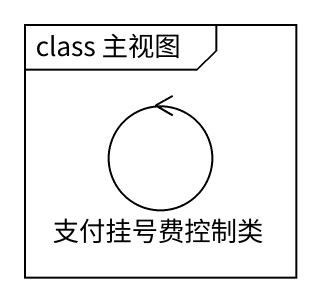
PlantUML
@startuml
mainframe class 主视图
control 支付挂号费控制类
@enduml
